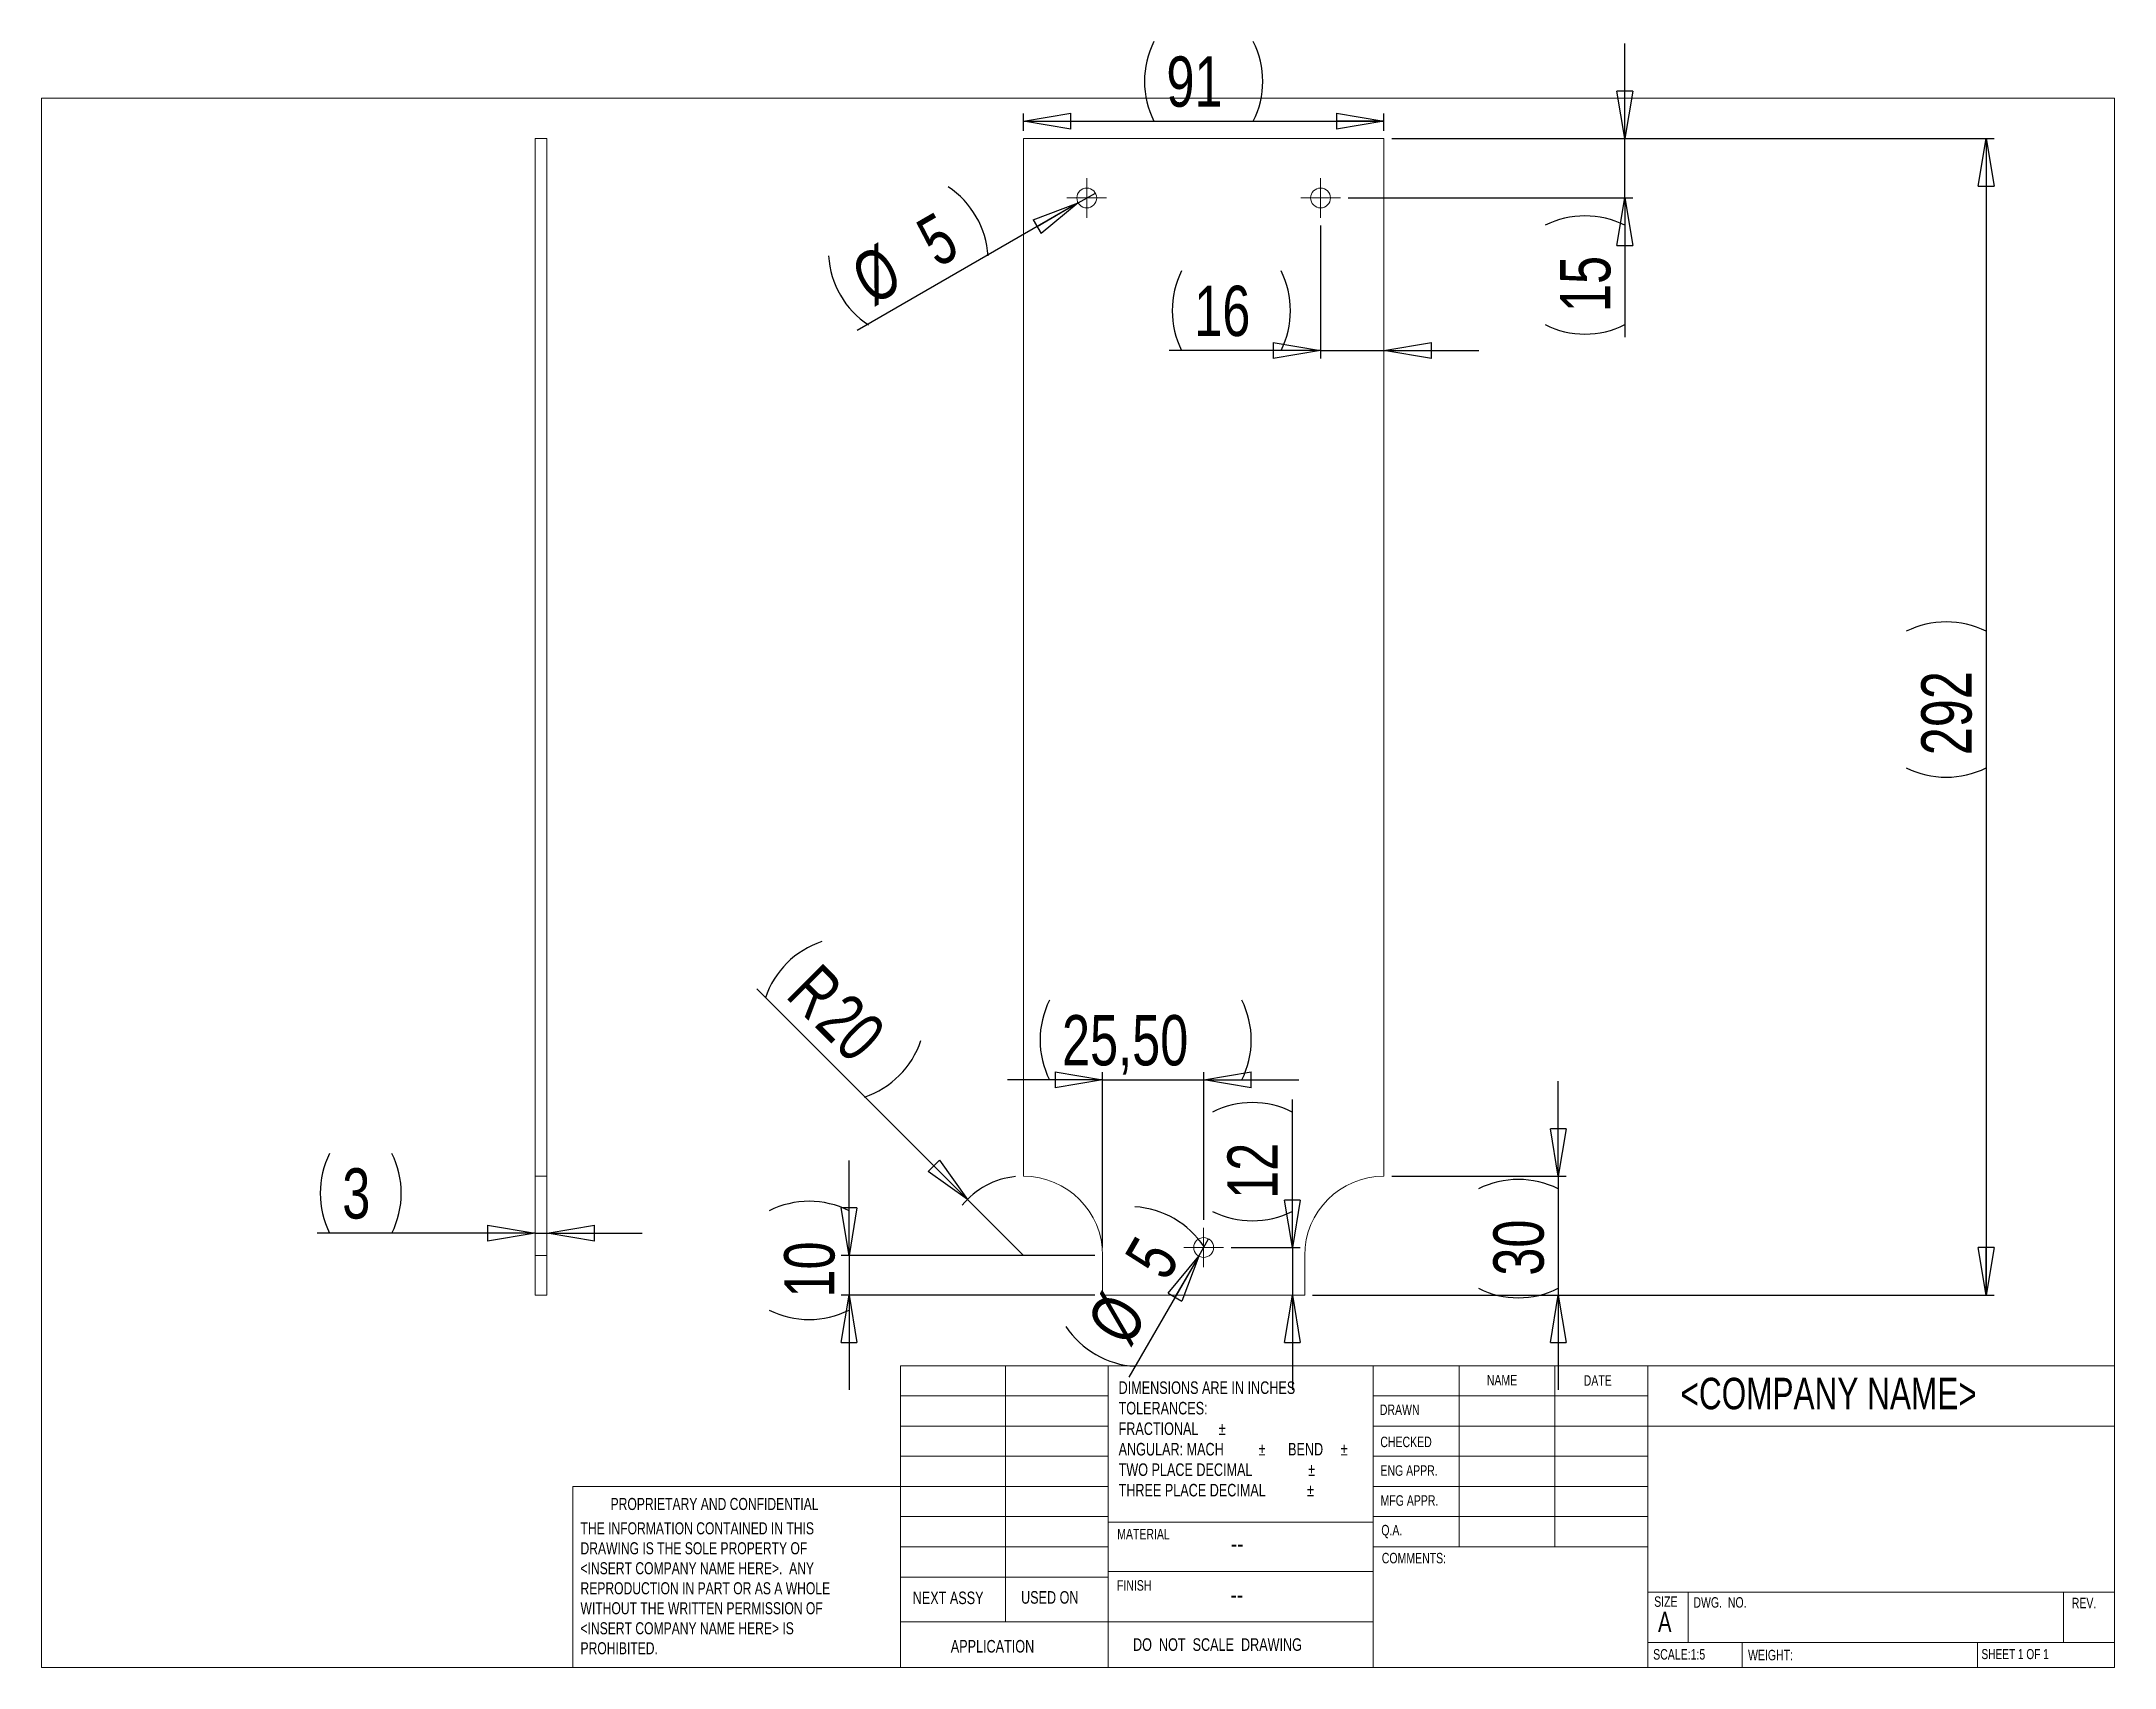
# Model space of a CAD drawing. Header units: millimetres. Extents: x 8 to 270, y 10 to 215.
import ezdxf

# ---------------------------------------------------------------- set-up
doc = ezdxf.new("R2010")
doc.units = ezdxf.units.MM
doc.layers.add('FORMAT', color=7, linetype='Continuous')
doc.styles.add('SLDTEXTSTYLE0', font='TXT', dxfattribs={"width": 0.75})
doc.dimstyles.new('SLDDIMSTYLE0', dxfattribs={"dimtxt": 6.35, "dimasz": 5.9944, "dimexe": 0, "dimexo": 0.0625, "dimgap": 1.5875, "dimtad": 1, "dimtoh": 1, "dimlfac": 2, "dimzin": 12, "dimdsep": 46, "dimtxsty": 'Standard', "dimblk1": 'CLOSED', "dimblk2": 'CLOSED', "dimsah": 1, "dimcen": 0.09, "dimadec": 0, "dimazin": 0, "dimtfac": 1, "dimtofl": 0, "dimtmove": 0, "dimatfit": 3, "dimldrblk": 'CLOSED', "dimfxl": 0, "dimtolj": 1, "dimtzin": 12, "dimarcsym": 0})
doc.dimstyles.new('SLDDIMSTYLE1', dxfattribs={"dimtxt": 6.35, "dimasz": 5.9944, "dimexe": 0, "dimexo": 0.0625, "dimgap": 1.5875, "dimtad": 1, "dimtoh": 1, "dimlfac": 2, "dimzin": 12, "dimdsep": 46, "dimtxsty": 'Standard', "dimblk1": 'CLOSED', "dimblk2": 'CLOSED', "dimsah": 1, "dimcen": 0.09, "dimadec": 0, "dimazin": 0, "dimtfac": 1, "dimtmove": 0, "dimatfit": 2, "dimldrblk": 'CLOSED', "dimfxl": 0, "dimtolj": 1, "dimtzin": 12, "dimarcsym": 0})
doc.dimstyles.new('SLDDIMSTYLE2', dxfattribs={"dimtxt": 6.35, "dimasz": 5.9944, "dimexe": 0, "dimexo": 0.0625, "dimgap": 1.5875, "dimtad": 1, "dimtoh": 1, "dimlfac": 2, "dimzin": 12, "dimdsep": 46, "dimtxsty": 'Standard', "dimblk1": 'CLOSED', "dimblk2": 'CLOSED', "dimsah": 1, "dimcen": 0.09, "dimadec": 0, "dimazin": 0, "dimtfac": 1, "dimtofl": 0, "dimtmove": 0, "dimatfit": 3, "dimldrblk": 'CLOSED', "dimfxl": 0, "dimtolj": 1, "dimtzin": 12, "dimarcsym": 0})
doc.dimstyles.new('SLDDIMSTYLE3', dxfattribs={"dimtxt": 6.35, "dimasz": 5.9944, "dimexe": 0, "dimexo": 0.0625, "dimgap": 1.5875, "dimtad": 1, "dimtoh": 1, "dimlfac": 2, "dimzin": 12, "dimdsep": 46, "dimtxsty": 'Standard', "dimblk1": 'CLOSED', "dimblk2": 'CLOSED', "dimsah": 1, "dimcen": 0.09, "dimadec": 0, "dimazin": 0, "dimtfac": 1, "dimtmove": 0, "dimatfit": 2, "dimldrblk": 'CLOSED', "dimfxl": 0, "dimtolj": 1, "dimtzin": 12, "dimarcsym": 0})

# ---------------------------------------------------------------- blocks, each defined once
blk = doc.blocks.new('SW_NOTE_0')
at = {"color": 0, "linetype": 'Continuous', "lineweight": 0, "attachment_point": 1, "style": 'SLDTEXTSTYLE0'}
for s, insert, char_height in [('DIMENSIONS ARE IN INCHES', (0, 2.05), 1.5875), ('TOLERANCES:', (0, -0.54), 1.5875), ('FRACTIONAL', (0, -3.13), 1.587), ('%%p', (12.64, -3.13), 1.587), ('ANGULAR: MACH', (0, -5.72), 1.5875), ('%%p', (17.67, -5.72), 1.587), ('     BEND ', (19.18, -5.72), 1.587), ('%%p', (28.03, -5.72), 1.587), ('TWO PLACE DECIMAL    ', (0, -8.3), 1.5875), ('%%p', (23.92, -8.3), 1.587), ('THREE PLACE DECIMAL  ', (0, -10.89), 1.5875), ('%%p', (23.78, -10.89), 1.587)]:
    blk.add_mtext(s, dxfattribs=dict(at, insert=insert, char_height=char_height))
blk = doc.blocks.new('SW_NOTE_1')
at = {"color": 0, "linetype": 'Continuous', "lineweight": 0, "char_height": 1.524, "attachment_point": 1, "style": 'SLDTEXTSTYLE0'}
for s, insert in [('THE INFORMATION CONTAINED IN THIS', (0, 1.96)), ('DRAWING IS THE SOLE PROPERTY OF', (0, -0.56)), ('<INSERT COMPANY NAME HERE>.  ANY ', (0, -3.08)), ('REPRODUCTION IN PART OR AS A WHOLE', (0, -5.61)), ('WITHOUT THE WRITTEN PERMISSION OF', (0, -8.13)), ('<INSERT COMPANY NAME HERE> IS ', (0, -10.66)), ('PROHIBITED.', (0, -13.18))]:
    blk.add_mtext(s, dxfattribs=dict(at, insert=insert))
blk = doc.blocks.new('_CLOSED')
at = {"color": 0, "linetype": 'ByBlock', "lineweight": -2}
for p, q in [((-1, 0.166667), (0, 0)), ((-1, 0.166667), (-1, -0.166667)), ((0, 0), (-1, -0.166667)), ((0, 0), (-1, 0))]:
    blk.add_line(p, q, dxfattribs=at)
blk = doc.blocks.new('*D4')
at = {"layer": 'FORMAT'}
for p, q in [((132.3, 203.98), (132.3, 206.17)), ((132.3, 205.18), (177.8, 205.18)), ((177.8, 203.98), (177.8, 206.17))]:
    blk.add_line(p, q, dxfattribs=at)
for centre, start, end in [((158.84, 210.21), 153.4349, 206.5651), ((151.24, 210.21), 333.4349, 26.5651)]:
    blk.add_arc(centre, 11.26, start, end, dxfattribs=at)
at = {"layer": 'FORMAT', "xscale": 5.9944, "yscale": 5.9944}
for p, rotation in [((132.3, 205.18, -0.7), 180.0000000000004), ((177.8, 205.18, -0.7), 360.0000000000004)]:
    blk.add_blockref('_CLOSED', p, dxfattribs=dict(at, rotation=rotation))
at = {"layer": 'FORMAT', "insert": (150.35, 213.36), "char_height": 6.35, "attachment_point": 1, "style": 'SLDTEXTSTYLE0'}
blk.add_mtext('91', dxfattribs=at)
blk = doc.blocks.new('*D5')
at = {"layer": 'FORMAT'}
for p, q in [((178.79, 202.99), (254.79, 202.99)), ((253.8, 202.99), (253.8, 56.99)), ((168.79, 56.99), (254.79, 56.99))]:
    blk.add_line(p, q, dxfattribs=at)
for centre, start, end in [((248.76, 130.71), 63.4349, 116.5651), ((248.76, 133.62), 243.4349, 296.5651)]:
    blk.add_arc(centre, 11.26, start, end, dxfattribs=at)
at = {"layer": 'FORMAT', "xscale": 5.9944, "yscale": 5.9944}
for p, rotation in [((253.8, 202.99, -0.7), 90.0000000000004), ((253.8, 56.99, -0.7), 270.0000000000004)]:
    blk.add_blockref('_CLOSED', p, dxfattribs=dict(at, rotation=rotation))
at = {"layer": 'FORMAT', "insert": (245.61, 125.13), "char_height": 6.35, "attachment_point": 1, "rotation": 90, "style": 'SLDTEXTSTYLE0'}
blk.add_mtext('292', dxfattribs=at)
blk = doc.blocks.new('*D6')
at = {"layer": 'FORMAT'}
for q in [(98.64, 95.65), (132.3, 61.99)]:
    blk.add_line((125.23, 69.06), q, dxfattribs=at)
for centre, radius, start, end in [((110.42, 90.93), 11.26, 108.4349, 161.5651), ((108.68, 92.67), 11.26, 288.4349, 341.5651), ((132.3, 61.99), 10, 95.6573, 140.6573)]:
    blk.add_arc(centre, radius, start, end, dxfattribs=at)
at = {"layer": 'FORMAT', "xscale": 5.9944, "yscale": 5.9944, "rotation": 315.0000000000007}
blk.add_blockref('_CLOSED', (125.23, 69.06, -0.7), dxfattribs=at)
at = {"layer": 'FORMAT', "char_height": 6.35, "attachment_point": 1, "rotation": 315, "style": 'SLDTEXTSTYLE0'}
for s, insert in [('R', (106.64, 99.16)), ('20', (110.27, 95.53))]:
    blk.add_mtext(s, dxfattribs=dict(at, insert=insert))
blk = doc.blocks.new('*D7')
at = {"layer": 'FORMAT'}
for p, q in [((110.3, 61.99), (110.3, 73.98)), ((141.31, 61.99), (109.31, 61.99)), ((110.3, 61.99), (110.3, 56.99)), ((141.31, 56.99), (109.31, 56.99)), ((110.3, 56.99), (110.3, 45))]:
    blk.add_line(p, q, dxfattribs=at)
for centre, start, end in [((105.26, 57.56), 63.4349, 116.5651), ((105.26, 65.16), 243.4349, 296.5651)]:
    blk.add_arc(centre, 11.26, start, end, dxfattribs=at)
at = {"layer": 'FORMAT', "xscale": 5.9944, "yscale": 5.9944}
for p, rotation in [((110.3, 61.99, -0.7), 270.0000000000004), ((110.3, 56.99, -0.7), 90.0000000000004)]:
    blk.add_blockref('_CLOSED', p, dxfattribs=dict(at, rotation=rotation))
at = {"layer": 'FORMAT', "insert": (102.11, 56.67), "char_height": 6.35, "attachment_point": 1, "rotation": 90, "style": 'SLDTEXTSTYLE0'}
blk.add_mtext('10', dxfattribs=at)
blk = doc.blocks.new('*D8')
at = {"layer": 'FORMAT'}
for p, q in [((199.8, 71.99), (199.8, 83.98)), ((178.79, 71.99), (200.79, 71.99)), ((199.8, 71.99), (199.8, 56.99)), ((168.79, 56.99), (200.79, 56.99)), ((199.8, 56.99), (199.8, 45))]:
    blk.add_line(p, q, dxfattribs=at)
for centre, start, end in [((194.76, 60.32), 63.4349, 116.5651), ((194.76, 67.91), 243.4349, 296.5651)]:
    blk.add_arc(centre, 11.26, start, end, dxfattribs=at)
at = {"layer": 'FORMAT', "xscale": 5.9944, "yscale": 5.9944}
for p, rotation in [((199.8, 71.99, -0.7), 270.0000000000004), ((199.8, 56.99, -0.7), 90.0000000000004)]:
    blk.add_blockref('_CLOSED', p, dxfattribs=dict(at, rotation=rotation))
at = {"layer": 'FORMAT', "insert": (191.61, 59.43), "char_height": 6.35, "attachment_point": 1, "rotation": 90, "style": 'SLDTEXTSTYLE0'}
blk.add_mtext('30', dxfattribs=at)
blk = doc.blocks.new('*D9')
at = {"layer": 'FORMAT'}
for p, q in [((142.3, 84.15), (130.31, 84.15)), ((142.3, 62.98), (142.3, 85.14)), ((142.3, 84.15), (155.05, 84.15)), ((155.05, 66.48), (155.05, 85.14)), ((155.05, 84.15), (167.04, 84.15))]:
    blk.add_line(p, q, dxfattribs=at)
for centre, start, end in [((145.66, 89.18), 153.4349, 206.5651), ((149.8, 89.18), 333.4349, 26.5651)]:
    blk.add_arc(centre, 11.26, start, end, dxfattribs=at)
at = {"layer": 'FORMAT', "xscale": 5.9944, "yscale": 5.9944}
for p, rotation in [((142.3, 84.15, -0.7), 360.0000000000004), ((155.05, 84.15, -0.7), 180.0000000000004)]:
    blk.add_blockref('_CLOSED', p, dxfattribs=dict(at, rotation=rotation))
at = {"layer": 'FORMAT', "insert": (137.17, 92.33), "char_height": 6.35, "attachment_point": 1, "style": 'SLDTEXTSTYLE0'}
blk.add_mtext('25,50', dxfattribs=at)
blk = doc.blocks.new('*D10')
at = {"layer": 'FORMAT'}
for q in [(111.31, 178.75), (141.38, 196.11)]:
    blk.add_line((139.22, 194.86), q, dxfattribs=at)
for centre, start, end in [((116.6, 187.49), 3.4349, 56.5651), ((118.95, 188.85), 183.4349, 236.5651)]:
    blk.add_arc(centre, 11.26, start, end, dxfattribs=at)
at = {"layer": 'FORMAT', "xscale": 5.9944, "yscale": 5.9944, "rotation": 29.99999999268693}
blk.add_blockref('_CLOSED', (139.22, 194.86, -0.7), dxfattribs=at)
at = {"layer": 'FORMAT', "char_height": 6.35, "attachment_point": 1, "rotation": 30, "style": 'SLDTEXTSTYLE0'}
for s, insert in [('5', (118.32, 192.12)), ('%%c', (110.03, 187.33))]:
    blk.add_mtext(s, dxfattribs=dict(at, insert=insert))
blk = doc.blocks.new('*D11')
at = {"layer": 'FORMAT'}
for p, q in [((208.21, 202.99), (208.21, 214.98)), ((178.79, 202.99), (209.2, 202.99)), ((208.21, 195.49), (208.21, 202.99)), ((173.29, 195.49), (209.2, 195.49)), ((208.21, 195.49), (208.21, 177.91))]:
    blk.add_line(p, q, dxfattribs=at)
for centre, start, end in [((203.17, 181.97), 63.4349, 116.5651), ((203.17, 189.57), 243.4349, 296.5651)]:
    blk.add_arc(centre, 11.26, start, end, dxfattribs=at)
at = {"layer": 'FORMAT', "xscale": 5.9944, "yscale": 5.9944}
for p, rotation in [((208.21, 202.99, -0.7), 270.0000000000004), ((208.21, 195.49, -0.7), 90.0000000000004)]:
    blk.add_blockref('_CLOSED', p, dxfattribs=dict(at, rotation=rotation))
at = {"layer": 'FORMAT', "insert": (200.03, 181.09), "char_height": 6.35, "attachment_point": 1, "rotation": 90, "style": 'SLDTEXTSTYLE0'}
blk.add_mtext('15', dxfattribs=at)
blk = doc.blocks.new('*D12')
at = {"layer": 'FORMAT'}
for p, q in [((169.8, 192), (169.8, 175.24)), ((169.8, 176.23), (150.68, 176.23)), ((169.8, 176.23), (177.8, 176.23)), ((177.8, 176.23), (189.79, 176.23))]:
    blk.add_line(p, q, dxfattribs=at)
for centre, start, end in [((162.34, 181.26), 153.4349, 206.5651), ((154.74, 181.26), 333.4349, 26.5651)]:
    blk.add_arc(centre, 11.26, start, end, dxfattribs=at)
at = {"layer": 'FORMAT', "xscale": 5.9944, "yscale": 5.9944}
for p, rotation in [((169.8, 176.23, -0.7), 360.0000000000004), ((177.8, 176.23, -0.7), 180.0000000000004)]:
    blk.add_blockref('_CLOSED', p, dxfattribs=dict(at, rotation=rotation))
at = {"layer": 'FORMAT', "insert": (153.86, 184.41), "char_height": 6.35, "attachment_point": 1, "style": 'SLDTEXTSTYLE0'}
blk.add_mtext('16', dxfattribs=at)
blk = doc.blocks.new('*D13')
at = {"layer": 'FORMAT'}
for p, q in [((166.24, 62.99), (166.24, 81.68)), ((158.54, 62.99), (167.23, 62.99)), ((166.24, 62.99), (166.24, 56.99)), ((166.24, 56.99), (166.24, 45))]:
    blk.add_line(p, q, dxfattribs=at)
for centre, start, end in [((161.2, 70.02), 63.4349, 116.5651), ((161.2, 77.62), 243.4349, 296.5651)]:
    blk.add_arc(centre, 11.26, start, end, dxfattribs=at)
at = {"layer": 'FORMAT', "xscale": 5.9944, "yscale": 5.9944}
for p, rotation in [((166.24, 62.99, -0.7), 270.0000000000004), ((166.24, 56.99, -0.7), 90.0000000000004)]:
    blk.add_blockref('_CLOSED', p, dxfattribs=dict(at, rotation=rotation))
at = {"layer": 'FORMAT', "insert": (158.05, 69.13), "char_height": 6.35, "attachment_point": 1, "rotation": 90, "style": 'SLDTEXTSTYLE0'}
blk.add_mtext('12', dxfattribs=at)
blk = doc.blocks.new('*D14')
at = {"layer": 'FORMAT'}
for q in [(155.67, 64.07), (145.59, 46.61)]:
    blk.add_line((154.42, 61.91), q, dxfattribs=at)
for centre, start, end in [((145.7, 56.88), 33.4349, 86.5651), ((147.06, 59.23), 213.4349, 266.5651)]:
    blk.add_arc(centre, 11.26, start, end, dxfattribs=at)
at = {"layer": 'FORMAT', "xscale": 5.9944, "yscale": 5.9944, "rotation": 59.99999998838395}
blk.add_blockref('_CLOSED', (154.42, 61.91, -0.7), dxfattribs=at)
at = {"layer": 'FORMAT', "char_height": 6.35, "attachment_point": 1, "rotation": 60, "style": 'SLDTEXTSTYLE0'}
for s, insert in [('5', (144.88, 61.74)), ('%%c', (140.09, 53.45))]:
    blk.add_mtext(s, dxfattribs=dict(at, insert=insert))
blk = doc.blocks.new('SW_CENTERMARKSYMBOL_0')
at = {"color": 0, "linetype": 'Continuous', "lineweight": 0}
for p, q in [((-1.25, 0), (-2.5, 0)), ((0, 0), (-1.25, 0)), ((0, 1.25), (0, 2.5)), ((0, 0), (0, 1.25)), ((0, 0), (0, -1.25)), ((0, 0), (1.25, 0)), ((1.25, 0), (2.5, 0)), ((0, -1.25), (0, -2.5))]:
    blk.add_line(p, q, dxfattribs=at)
blk = doc.blocks.new('SW_CENTERMARKSYMBOL_1')
at = {"color": 0, "linetype": 'Continuous', "lineweight": 0}
for p, q in [((-1.25, 0), (-2.5, 0)), ((0, 0), (-1.25, 0)), ((0, 1.25), (0, 2.5)), ((0, 0), (0, 1.25)), ((0, 0), (0, -1.25)), ((0, 0), (1.25, 0)), ((1.25, 0), (2.5, 0)), ((0, -1.25), (0, -2.5))]:
    blk.add_line(p, q, dxfattribs=at)
blk = doc.blocks.new('SW_CENTERMARKSYMBOL_2')
at = {"color": 0, "linetype": 'Continuous', "lineweight": 0}
for p, q in [((-1.25, 0), (-2.5, 0)), ((0, 0), (-1.25, 0)), ((0, 1.25), (0, 2.5)), ((0, 0), (0, 1.25)), ((0, 0), (0, -1.25)), ((0, 0), (1.25, 0)), ((1.25, 0), (2.5, 0)), ((0, -1.25), (0, -2.5))]:
    blk.add_line(p, q, dxfattribs=at)
blk = doc.blocks.new('*D18')
at = {"layer": 'FORMAT'}
for p, q in [((70.68, 64.8), (43.16, 64.8)), ((70.68, 64.8), (72.18, 64.8)), ((72.18, 64.8), (84.17, 64.8))]:
    blk.add_line(p, q, dxfattribs=at)
for centre, start, end in [((54.82, 69.84), 153.4349, 206.5651), ((42.53, 69.84), 333.4349, 26.5651)]:
    blk.add_arc(centre, 11.26, start, end, dxfattribs=at)
at = {"layer": 'FORMAT', "xscale": 5.9944, "yscale": 5.9944}
blk.add_blockref('_CLOSED', (70.68, 64.8, 0.05), dxfattribs=at)
at = {"layer": 'FORMAT', "xscale": 5.9944, "yscale": 5.9944, "rotation": 180.0000000000004}
blk.add_blockref('_CLOSED', (72.18, 64.8, 0.05), dxfattribs=at)
at = {"layer": 'FORMAT', "insert": (46.34, 72.99), "char_height": 6.35, "attachment_point": 1, "style": 'SLDTEXTSTYLE0'}
blk.add_mtext('3', dxfattribs=at)

msp = doc.modelspace()

# ---------------------------------------------------------------- linework, layer by layer
at = {"color": 8, "linetype": 'Continuous', "lineweight": 0}
for p, q in [((8.3801, 208.0787), (270.0001, 208.0787)), ((8.3801, 208.0787), (8.3801, 9.9587)), ((270.0001, 9.9587), (270.0001, 208.0787)), ((116.7749, 9.9587), (116.7749, 48.0587)), ((116.7749, 48.0587), (143.0001, 48.0587)), ((130.0269, 48.0587), (130.0269, 15.7359)), ((143.0001, 9.9587), (143.0001, 48.0587)), ((143.0001, 48.0587), (270.0001, 48.0587)), ((176.4517, 48.0587), (176.4517, 9.9587)), ((187.2851, 48.0587), (187.2851, 25.1987)), ((199.3766, 48.0587), (199.3766, 25.1987)), ((211.114, 48.0587), (211.114, 9.9587)), ((116.7749, 44.2487), (143.0001, 44.2487)), ((176.4517, 44.2487), (211.114, 44.2487)), ((116.7749, 40.4387), (143.0001, 40.4387)), ((176.4517, 40.4387), (270.0001, 40.4387)), ((116.7749, 36.6287), (143.0001, 36.6287)), ((176.4517, 36.6287), (211.114, 36.6287)), ((116.7749, 32.8187), (75.4398, 32.8187)), ((75.4398, 32.8187), (75.4398, 9.9587)), ((116.7749, 32.8187), (143.0001, 32.8187)), ((176.4517, 32.8187), (211.114, 32.8187)), ((116.7749, 29.0087), (143.0001, 29.0087)), ((176.4517, 29.0087), (211.114, 29.0087)), ((176.4517, 28.3138), (143.0001, 28.3138)), ((116.7749, 25.1987), (143.0001, 25.1987)), ((176.4517, 25.1987), (211.114, 25.1987)), ((116.7749, 21.3887), (143.0001, 21.3887)), ((143.0001, 22.0859), (176.4517, 22.0859)), ((211.114, 19.4837), (270.0001, 19.4837)), ((216.212, 19.4837), (216.212, 13.1337)), ((263.5695, 19.4837), (263.5695, 13.1337)), ((143.0001, 15.7359), (116.7749, 15.7359)), ((143.0001, 15.7359), (176.4517, 15.7359)), ((211.114, 13.1337), (270.0001, 13.1337)), ((222.9901, 13.1337), (222.9901, 9.9587)), ((252.6938, 13.1337), (252.6938, 9.9587)), ((270.0001, 9.9587), (8.3801, 9.9587))]:
    msp.add_line(p, q, dxfattribs=at)
at = {"color": 7, "linetype": 'Continuous', "lineweight": 15}
for p, q in [((70.6768, 71.9877), (70.6768, 202.9877)), ((70.6768, 202.9877), (72.1768, 202.9877)), ((72.1768, 71.9877), (72.1768, 202.9877)), ((177.7988, 202.9877), (132.2988, 202.9877)), ((132.2988, 202.9877), (132.2988, 71.9877)), ((177.7988, 71.9877), (177.7988, 202.9877)), ((70.6768, 71.9877), (72.1768, 71.9877)), ((70.6768, 61.9877), (70.6768, 71.9877)), ((72.1768, 61.9877), (72.1768, 71.9877)), ((70.6768, 61.9877), (72.1768, 61.9877)), ((70.6768, 56.9877), (70.6768, 61.9877)), ((72.1768, 56.9877), (72.1768, 61.9877)), ((142.2988, 61.9877), (142.2988, 56.9877)), ((167.7988, 56.9877), (167.7988, 61.9877)), ((70.6768, 56.9877), (72.1768, 56.9877)), ((142.2988, 56.9877), (167.7988, 56.9877))]:
    msp.add_line(p, q, dxfattribs=at)
for centre in [(140.2988, 195.4877), (169.7988, 195.4877), (155.0488, 62.9877)]:
    msp.add_circle(centre, 1.25, dxfattribs=at)
for centre, start, end in [((132.2988, 61.9877), 0, 90), ((177.7988, 61.9877), 90, 180)]:
    msp.add_arc(centre, 10, start, end, dxfattribs=at)

# ---------------------------------------------------------------- block references
at = {"color": 7, "linetype": 'Continuous', "lineweight": 0}
for name, p in [('SW_CENTERMARKSYMBOL_0', (140.2988, 195.4877)), ('SW_CENTERMARKSYMBOL_1', (169.7988, 195.4877)), ('SW_CENTERMARKSYMBOL_2', (155.0488, 62.9877))]:
    msp.add_blockref(name, p, dxfattribs=at)
at = {"color": 8, "linetype": 'Continuous', "lineweight": 0}
for name, p in [('SW_NOTE_0', (144.3123, 44.0389)), ('SW_NOTE_1', (76.4054, 26.3388))]:
    msp.add_blockref(name, p, dxfattribs=at)

# ---------------------------------------------------------------- texts
at = {"color": 8, "linetype": 'Continuous', "lineweight": 0, "attachment_point": 1, "style": 'SLDTEXTSTYLE0'}
for s, insert, char_height in [('NAME', (190.783, 46.9111), 1.32292), ('DATE', (203.0114, 46.8597), 1.32292), ('<COMPANY NAME>', (215.2255, 46.5388), 3.96875), ('DRAWN', (177.2844, 43.1662), 1.32292), ('CHECKED', (177.3453, 39.1083), 1.32292), ('ENG APPR.', (177.3583, 35.4915), 1.32292), ('PROPRIETARY AND CONFIDENTIAL', (80.2019, 31.3719), 1.524), ('MFG APPR.', (177.3699, 31.7087), 1.32292), ('MATERIAL', (144.1376, 27.4692), 1.32292), ('Q.A.', (177.4683, 27.9665), 1.32292), ('--', (158.4944, 26.8141), 2.38125), ('COMMENTS:', (177.5296, 24.4368), 1.32292), ('FINISH', (144.108, 20.9903), 1.32292), ('NEXT ASSY', (118.3327, 19.5542), 1.5875), ('USED ON', (132.0022, 19.6077), 1.5875), ('--', (158.4301, 20.3772), 2.38125), ('SIZE', (211.9023, 18.9478), 1.32292), ('DWG.  NO.', (216.8537, 18.8439), 1.32292), ('REV.', (264.6046, 18.7653), 1.32292), ('A', (212.3905, 16.996), 2.54), ('APPLICATION', (123.1373, 13.4424), 1.5875), ('DO  NOT  SCALE  DRAWING', (146.1341, 13.653), 1.5875), ('SCALE:1:5', (211.7793, 12.2878), 1.32292), ('WEIGHT:', (223.7477, 12.1985), 1.32292), ('SHEET 1 OF 1', (253.2071, 12.2932), 1.27)]:
    msp.add_mtext(s, dxfattribs=dict(at, insert=insert, char_height=char_height))

# ---------------------------------------------------------------- dimensions: what is measured, and where the dimension line sits
at = {"layer": 'FORMAT'}
for base, p1, p2, dimstyle, picture, middle in [((177.7988, 205.1766), (132.2988, 202.9877), (177.7988, 202.9877), 'SLDDIMSTYLE0', '*D4', (155.041, 205.1766)), ((177.7988, 176.2258), (169.7988, 192.9877), (177.7988, 202.9877), 'SLDDIMSTYLE2', '*D12', (158.5437, 176.2258)), ((155.0488, 84.1473), (142.2988, 61.9877), (155.0488, 65.4877), 'SLDDIMSTYLE2', '*D9', (147.7293, 84.1473)), ((72.1768, 64.8015), (70.6768, 56.9877), (72.1768, 56.9877), 'SLDDIMSTYLE2', '*D18', (48.6768, 64.8015))]:
    dim = msp.add_linear_dim(base=base, p1=p1, p2=p2, text='(<>)', dimstyle=dimstyle, dxfattribs=at)
    dim.commit()
    dim.dimension.update_dxf_attribs({"geometry": picture, "text_midpoint": middle, "dimtype": 160})
for base, p1, p2, dimstyle, picture, middle in [((208.2118, 202.9877), (172.2988, 195.4877), (177.7988, 202.9877), 'SLDDIMSTYLE2', '*D11', (208.2118, 185.7728)), ((253.7988, 56.9877), (177.7988, 202.9877), (167.7988, 56.9877), 'SLDDIMSTYLE0', '*D5', (253.7988, 132.1631)), ((199.7988, 56.9877), (177.7988, 71.9877), (167.7988, 56.9877), 'SLDDIMSTYLE2', '*D8', (199.7988, 64.1157)), ((166.2393, 56.9877), (157.5488, 62.9877), (167.7988, 56.9877), 'SLDDIMSTYLE2', '*D13', (166.2393, 73.816)), ((110.2988, 56.9877), (142.2988, 61.9877), (142.2988, 56.9877), 'SLDDIMSTYLE2', '*D7', (110.2988, 61.358))]:
    dim = msp.add_linear_dim(base=base, p1=p1, p2=p2, angle=90, text='(<>)', dimstyle=dimstyle, dxfattribs=at)
    dim.commit()
    dim.dimension.update_dxf_attribs({"geometry": picture, "text_midpoint": middle, "dimtype": 160})
for p1, p2, picture, middle in [((141.3813, 196.1127), (139.2162, 194.8627), '*D10', (119.7896, 183.6468)), ((155.6738, 64.0702), (154.4238, 61.9052), '*D14', (150.7445, 55.5325))]:
    dim = msp.add_diameter_dim_2p(p1=p1, p2=p2, text='(<>)', dimstyle='SLDDIMSTYLE3', dxfattribs=at)
    dim.commit()
    dim.dimension.update_dxf_attribs({"geometry": picture, "text_midpoint": middle, "dimtype": 163})
dim = msp.add_radius_dim(center=(132.2988, 61.9877), mpoint=(125.2277, 69.0588), text='(<>)', dimstyle='SLDDIMSTYLE1', dxfattribs=at)
dim.commit()
dim.dimension.update_dxf_attribs({"geometry": '*D6', "text_midpoint": (105.7798, 88.5067), "dimtype": 164})

doc.saveas('drawing.dxf')
